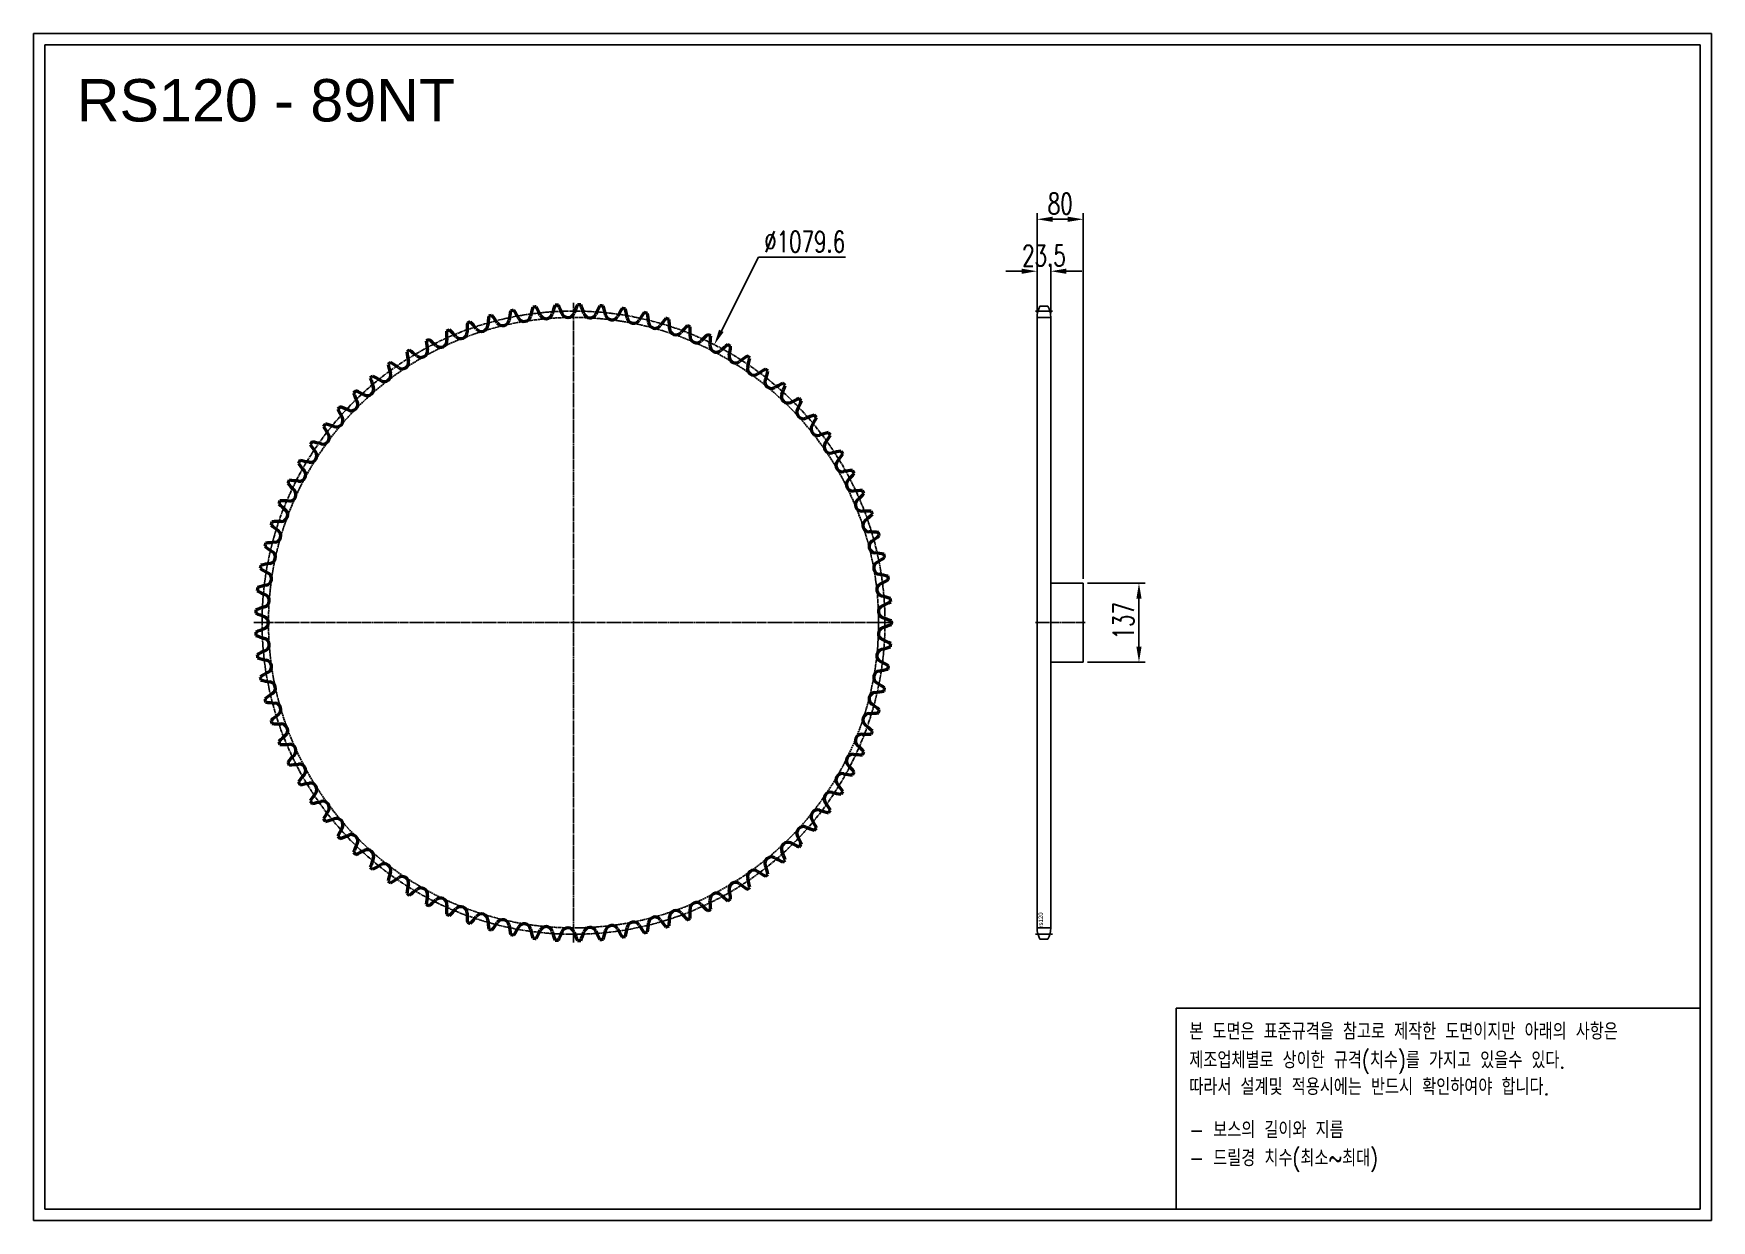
# Model space of a CAD drawing. Header units: millimetres. Extents: x -32972 to -30064, y 50864 to 52921.
import ezdxf

# ---------------------------------------------------------------- set-up
doc = ezdxf.new("R2010")
doc.units = ezdxf.units.MM
for name, pattern in [('AM_ISO02W050', [7.5, 6, -1.5]), ('AM_ISO02W050x2', [3.75, 3, -0.75]), ('AM_ISO08W050', [18, 12, -1.5, 3, -1.5]), ('AM_ISO08W050x2', [9, 6, -0.75, 1.5, -0.75])]:
    doc.linetypes.add(name, pattern=pattern)
for name, color, linetype, lineweight in [('AM_0N', 7, 'Continuous', 50), ('AM_3N', 6, 'AM_ISO02W050', 25), ('AM_7', 4, 'AM_ISO08W050', 25), ('AM_7N', 4, 'AM_ISO08W050', 25)]:
    doc.layers.add(name, color=color, linetype=linetype, lineweight=lineweight)
doc.layers.add('S-DIM', color=7, linetype='Continuous')
doc.styles.add('HAN', font='ROMANS.shx', dxfattribs={"width": 0.7, "bigfont": 'whgtxt.shx'})
doc.styles.add('HSG', font='SIMPLEX.shx', dxfattribs={"width": 0.7, "bigfont": 'HSG.shx'})
doc.styles.get("Standard").update_dxf_attribs({"font": 'arial.ttf'})
doc.dimstyles.new('APP50', dxfattribs={"dimscale": 15, "dimtxt": 2.4, "dimasz": 1.8, "dimexe": 0.7, "dimexo": 0.5, "dimgap": 0.6, "dimtad": 1, "dimtoh": 1, "dimdec": 1, "dimrnd": 0.01, "dimzin": 9, "dimdsep": 46, "dimtxsty": 'HSG', "dimcen": 0, "dimclrd": 1, "dimclre": 1, "dimclrt": 256, "dimazin": 2, "dimtp": 1, "dimtm": 1, "dimtfac": 0.5, "dimtdec": 1, "dimtofl": 0, "dimtmove": 0, "dimatfit": 3, "dimfxl": 0, "dimtvp": 1, "dimtolj": 2, "dimlwd": -1, "dimlwe": -1, "dimarcsym": 0})

# ---------------------------------------------------------------- blocks, each defined once
blk = doc.blocks.new('*D1')
at = {"layer": 'Defpoints', "color": 0, "transparency": 16777216}
for p in [(-31152.7, 51968.5), (-31152.7, 51831.5), (-31056.2, 51831.5)]:
    blk.add_point(p, dxfattribs=at)
at = {"layer": 'S-DIM', "color": 1, "transparency": 16777216}
for p, q in [((-31145.2, 51968.5), (-31045.7, 51968.5)), ((-31056.2, 51941.5), (-31056.2, 51858.5)), ((-31145.2, 51831.5), (-31045.7, 51831.5))]:
    blk.add_line(p, q, dxfattribs=at)
for points in [[(-31060.7, 51941.5), (-31051.7, 51941.5), (-31056.2, 51968.5)], [(-31060.7, 51858.5), (-31051.7, 51858.5), (-31056.2, 51831.5)]]:
    blk.add_solid(points, dxfattribs=at)
at = {"layer": 'S-DIM', "transparency": 16777216, "insert": (-31083.2, 51903.3), "char_height": 36, "attachment_point": 5, "rotation": 90, "style": 'HSG'}
blk.add_mtext('\\A2;137', dxfattribs=at)
blk = doc.blocks.new('*D2')
at = {"layer": 'Defpoints', "color": 0, "transparency": 16777216}
for p in [(-31209.2, 52508.8), (-31232.7, 52429.2), (-31209.2, 52428.7)]:
    blk.add_point(p, dxfattribs=at)
at = {"layer": 'S-DIM', "color": 1, "transparency": 16777216}
for p, q in [((-31232.7, 52436.7), (-31232.7, 52519.3)), ((-31209.2, 52436.2), (-31209.2, 52519.3)), ((-31259.7, 52508.8), (-31286.7, 52508.8)), ((-31182.2, 52508.8), (-31155.2, 52508.8))]:
    blk.add_line(p, q, dxfattribs=at)
for points in [[(-31259.7, 52513.3), (-31259.7, 52504.3), (-31232.7, 52508.8)], [(-31182.2, 52513.3), (-31182.2, 52504.3), (-31209.2, 52508.8)]]:
    blk.add_solid(points, dxfattribs=at)
at = {"layer": 'S-DIM', "transparency": 16777216, "insert": (-31220.9, 52535.8), "char_height": 36, "attachment_point": 5, "style": 'HSG'}
blk.add_mtext('\\A2;23.5', dxfattribs=at)
blk = doc.blocks.new('*D3')
at = {"layer": 'Defpoints', "color": 0, "transparency": 16777216}
for p in [(-31152.7, 52598.8), (-31232.7, 52429.2), (-31152.7, 51968.5)]:
    blk.add_point(p, dxfattribs=at)
at = {"layer": 'S-DIM', "color": 1, "transparency": 16777216}
for p, q in [((-31232.7, 52436.7), (-31232.7, 52609.3)), ((-31152.7, 51976), (-31152.7, 52609.3)), ((-31205.7, 52598.8), (-31179.7, 52598.8))]:
    blk.add_line(p, q, dxfattribs=at)
for points in [[(-31205.7, 52603.3), (-31205.7, 52594.3), (-31232.7, 52598.8)], [(-31179.7, 52603.3), (-31179.7, 52594.3), (-31152.7, 52598.8)]]:
    blk.add_solid(points, dxfattribs=at)
at = {"layer": 'S-DIM', "transparency": 16777216, "insert": (-31192.7, 52625.8), "char_height": 36, "attachment_point": 5, "style": 'HSG'}
blk.add_mtext('\\A2;80', dxfattribs=at)
blk = doc.blocks.new('notice1')
at = {"color": 4}
blk.add_lwpolyline([(-22142.12, 1735.9), (-22053.8, 1735.9), (-22053.8, 1702.07), (-22142.12, 1702.07)], close=True, dxfattribs=at)
at = {"color": 4, "style": 'HAN', "width": 0.8}
for s, p in [('본 도면은 표준규격을 참고로 제작한 도면이지만 아래의 사항은', (-22139.9, 1730.62)), ('제조업체별로 상이한 규격(치수)를 가지고 있을수 있다.', (-22139.9, 1725.78)), ('따라서 설계및 적용시에는 반드시 확인하여야 합니다.', (-22139.9, 1721.28)), ('- 보스의 길이와 지름', (-22139.9, 1714.03)), ('- 드릴경 치수(최소~최대)', (-22139.9, 1709.27))]:
    blk.add_text(s, height=2.7949, dxfattribs=at).set_placement(p)
blk = doc.blocks.new('*D5')
at = {"layer": 'Defpoints', "color": 0, "transparency": 16777216}
for p in [(-31792.2, 52381.5), (-32280.1, 51418.5)]:
    blk.add_point(p, dxfattribs=at)
at = {"layer": 'S-DIM', "color": 1, "linetype": 'ByBlock', "transparency": 16777216}
for p, q in [((-31715.4, 52533.1), (-31780, 52405.6)), ((-31564.8, 52533.1), (-31715.4, 52533.1))]:
    blk.add_line(p, q, dxfattribs=at)
at = {"layer": 'S-DIM', "color": 1, "transparency": 16777216}
blk.add_solid([(-31784, 52407.6), (-31776, 52403.6), (-31792.2, 52381.5)], dxfattribs=at)
at = {"layer": 'S-DIM', "transparency": 16777216, "insert": (-31635.6, 52560.1), "char_height": 36, "attachment_point": 5, "style": 'HSG'}
blk.add_mtext('\\A2;∅1079.6', dxfattribs=at)

msp = doc.modelspace()

# ---------------------------------------------------------------- linework, layer by layer
for p, q in [((-31232.66, 52429.18), (-31232.66, 51370.78)), ((-31227.93, 52448.18), (-31213.89, 52448.18)), ((-31209.16, 52429.18), (-31209.16, 51370.78)), ((-31209.16, 51968.54), (-31152.66, 51968.54)), ((-31152.66, 51968.54), (-31152.66, 51831.54)), ((-31152.66, 51831.54), (-31209.16, 51831.54)), ((-31227.93, 51351.78), (-31213.89, 51351.78))]:
    msp.add_line(p, q)
for points in [[(-32971.96, 52920.51), (-30064.09, 52920.51), (-30064.09, 50864.44), (-32971.96, 50864.44)], [(-32952.37, 52900.92), (-30083.67, 52900.92), (-30083.67, 50884.02), (-32952.37, 50884.02)]]:
    msp.add_lwpolyline(points, close=True)
for centre, start, end in [((-31192.16, 52429.18), 152.02179, 180), ((-31249.66, 52429.18), 0, 27.97821), ((-31192.16, 51370.78), 180, 207.97821), ((-31249.66, 51370.78), 332.02179, 0)]:
    msp.add_arc(centre, 40.5, start, end)
at = {"layer": 'AM_0N'}
for centre, radius, start, end in [((-31942.18, 52401.08), 242.75, 172.94117, 176.68539), ((-32036.16, 51899.98), 550.88, 104.86797, 105.4691), ((-32370.37, 52284.99), 242.75, 33.65169, 37.39591), ((-31907.07, 52393.2), 242.75, 168.89623, 172.64045), ((-32036.16, 51899.98), 550.88, 100.82303, 101.42416), ((-32342.38, 52307.61), 242.75, 29.60674, 33.35097), ((-32121.56, 52433.09), 11.23, 209.60674, 348.59551), ((-31872.6, 52382.87), 242.75, 164.85128, 168.59551), ((-32036.16, 51899.98), 550.88, 96.77809, 97.37922), ((-32312.86, 52328.19), 242.75, 25.5618, 29.30602), ((-32083.74, 52437.78), 11.23, 205.5618, 344.55056), ((-31838.94, 52370.13), 242.75, 160.80634, 164.55056), ((-32036.16, 51899.98), 550.88, 92.73314, 93.33427), ((-32281.96, 52346.65), 242.75, 21.51685, 25.26108), ((-32045.69, 52439.8), 11.23, 201.51685, 340.50562), ((-31806.27, 52355.04), 242.75, 156.76139, 160.50562), ((-32036.16, 51899.98), 550.88, 88.6882, 89.28933), ((-32249.85, 52362.87), 242.75, 17.47191, 21.21613), ((-32007.59, 52439.13), 11.23, 197.47191, 336.46067), ((-31774.74, 52337.69), 242.75, 152.71645, 156.46067), ((-32036.16, 51899.98), 550.88, 84.64326, 85.24439), ((-32216.66, 52376.79), 242.75, 13.42697, 17.17119), ((-31969.63, 52435.77), 11.23, 193.42697, 332.41573), ((-31744.52, 52318.16), 242.75, 148.67151, 152.41573), ((-32036.16, 51899.98), 550.88, 80.59831, 81.19944), ((-32182.58, 52388.34), 242.75, 9.38202, 13.12625), ((-31715.75, 52296.55), 242.75, 144.62656, 148.37079), ((-32036.16, 51899.98), 550.88, 76.55337, 77.1545), ((-32147.76, 52397.45), 242.75, 5.33708, 9.0813), ((-32036.16, 51899.98), 550.88, 112.95786, 113.55899), ((-32013.63, 52409.32), 242.75, 181.03106, 184.77528), ((-32421.22, 52234.13), 242.75, 41.74157, 45.4858), ((-32231.72, 52403.22), 11.23, 221.74157, 0.73034), ((-31977.76, 52406.46), 242.75, 176.98611, 180.73034), ((-32036.16, 51899.98), 550.88, 108.91292, 109.51405), ((-32396.69, 52260.46), 242.75, 37.69663, 41.44085), ((-32195.73, 52415.76), 11.23, 217.69663, 356.68539), ((-32158.95, 52425.73), 11.23, 213.65169, 352.64045), ((-31932, 52429.74), 11.23, 189.38202, 328.37079), ((-31894.89, 52421.07), 11.23, 185.33708, 324.32584), ((-31688.57, 52272.96), 242.75, 140.58162, 144.32584), ((-32036.16, 51899.98), 550.88, 72.50842, 73.10955), ((-32112.4, 52404.08), 242.75, 1.29213, 5.03636), ((-31858.48, 52409.81), 11.23, 181.29213, 320.2809), ((-31663.13, 52247.51), 242.75, 136.53668, 140.2809), ((-32036.16, 51899.98), 550.88, 68.46348, 69.06461), ((-32076.65, 52408.2), 242.75, 357.24719, 0.99141), ((-32036.16, 51899.98), 550.88, 121.04775, 121.64888), ((-32464.41, 52176.62), 242.75, 49.83146, 53.57568), ((-32300.59, 52370.69), 11.23, 229.83146, 8.82022), ((-32036.16, 51899.98), 550.88, 117.00281, 117.60394), ((-32049.62, 52409.64), 242.75, 185.076, 188.82022), ((-32443.83, 52206.14), 242.75, 45.78652, 49.53074), ((-32266.73, 52388.17), 11.23, 225.78652, 4.77528), ((-31822.96, 52396.01), 11.23, 177.24719, 316.23596), ((-31639.54, 52220.33), 242.75, 132.49173, 136.23596), ((-32036.16, 51899.98), 550.88, 64.41854, 65.01967), ((-31788.5, 52379.73), 11.23, 173.20225, 312.19101), ((-32040.7, 52409.79), 242.75, 353.20225, 356.94647), ((-31617.93, 52191.56), 242.75, 128.44679, 132.19101), ((-32036.16, 51899.98), 550.88, 60.37359, 60.97472), ((-32004.72, 52408.84), 242.75, 349.1573, 352.90153), ((-32036.16, 51899.98), 550.88, 125.09269, 125.69382), ((-32121.2, 52402.67), 242.75, 193.16589, 196.91011), ((-32482.86, 52145.72), 242.75, 53.8764, 57.62063), ((-32333.13, 52350.87), 11.23, 233.8764, 12.86517), ((-32085.53, 52407.42), 242.75, 189.12094, 192.86517), ((-31755.28, 52361.07), 11.23, 169.1573, 308.14607), ((-31598.41, 52161.33), 242.75, 124.40184, 128.14607), ((-32036.16, 51899.98), 550.88, 56.32865, 56.92978), ((-31723.46, 52340.11), 11.23, 165.11236, 304.10112), ((-31968.91, 52405.36), 242.75, 345.11236, 348.85658), ((-32036.16, 51899.98), 550.88, 129.13764, 129.73877), ((-32156.45, 52395.42), 242.75, 197.21083, 200.95506), ((-32499.08, 52113.6), 242.75, 57.92135, 61.66557), ((-32364.2, 52328.8), 11.23, 237.92135, 16.91011), ((-31581.06, 52129.8), 242.75, 120.3569, 124.10112), ((-31693.19, 52316.95), 11.23, 161.06742, 300.05618), ((-31933.43, 52399.36), 242.75, 341.06742, 344.81164), ((-32036.16, 51899.98), 550.88, 52.2837, 52.88483), ((-31565.98, 52097.13), 242.75, 116.31196, 120.05618), ((-32036.16, 51899.98), 550.88, 48.23876, 48.83989), ((-32036.16, 51899.98), 550.88, 133.18258, 133.78371), ((-32191.1, 52385.7), 242.75, 201.25578, 205), ((-32513, 52080.41), 242.75, 61.96629, 65.71052), ((-32393.63, 52304.59), 11.23, 241.96629, 20.95506), ((-31664.63, 52291.72), 11.23, 157.02247, 296.01124), ((-31898.46, 52390.87), 242.75, 337.02247, 340.7667), ((-31553.25, 52063.47), 242.75, 112.26701, 116.01124), ((-31864.17, 52379.93), 242.75, 332.97753, 336.72175), ((-32036.16, 51899.98), 550.88, 44.19382, 44.79495), ((-32447.01, 52250.26), 11.23, 250.05618, 29.04494), ((-32036.16, 51899.98), 550.88, 137.22752, 137.82866), ((-32224.98, 52373.56), 242.75, 205.30072, 209.04494), ((-32524.54, 52046.32), 242.75, 66.01124, 69.75546), ((-32421.28, 52278.37), 11.23, 246.01124, 25), ((-31637.92, 52264.54), 11.23, 152.97753, 291.96629), ((-31542.92, 52029), 242.75, 108.22207, 111.96629), ((-31830.75, 52366.6), 242.75, 328.93258, 332.67681), ((-32036.16, 51899.98), 550.88, 40.14887, 40.75), ((-32470.7, 52220.4), 11.23, 254.10112, 33.08989), ((-32036.16, 51899.98), 550.88, 141.27247, 141.8736), ((-32257.91, 52359.06), 242.75, 209.34566, 213.08989), ((-32533.64, 52011.51), 242.75, 70.05618, 73.8004), ((-31613.2, 52235.54), 11.23, 148.93258, 287.92135), ((-31535.05, 51993.88), 242.75, 104.17712, 107.92135), ((-32036.16, 51899.98), 550.88, 36.10393, 36.70506), ((-32036.16, 51899.98), 550.88, 145.31741, 145.91854), ((-32289.74, 52342.28), 242.75, 213.39061, 217.13483), ((-32540.27, 51976.14), 242.75, 74.10112, 77.84535), ((-31590.58, 52204.87), 11.23, 144.88764, 283.8764), ((-31798.34, 52350.95), 242.75, 324.88764, 328.63186), ((-31529.67, 51958.3), 242.75, 100.13218, 103.8764), ((-32036.16, 51899.98), 550.88, 32.05899, 32.66012), ((-32036.16, 51899.98), 550.88, 149.36236, 149.96349), ((-32320.31, 52323.29), 242.75, 217.43555, 221.17978), ((-32544.39, 51940.39), 242.75, 78.14607, 81.89029), ((-32492.22, 52188.95), 11.23, 258.14607, 37.13483), ((-31570.19, 52172.68), 11.23, 140.8427, 279.83146), ((-31767.12, 52333.05), 242.75, 320.8427, 324.58692), ((-32036.16, 51899.98), 550.88, 153.4073, 154.00843), ((-32349.46, 52302.19), 242.75, 221.4805, 225.22472), ((-32545.97, 51904.44), 242.75, 82.19101, 85.93524), ((-32511.46, 52156.06), 11.23, 262.19101, 41.17978), ((-31526.82, 51922.43), 242.75, 96.08724, 99.83146), ((-31552.11, 52139.13), 11.23, 136.79775, 275.78652), ((-31737.25, 52313), 242.75, 316.79775, 320.54198), ((-32036.16, 51899.98), 550.88, 28.01404, 28.61517), ((-32036.16, 51899.98), 550.88, 157.45224, 158.05337), ((-32545.02, 51868.47), 242.75, 86.23596, 89.98018), ((-32528.34, 52121.9), 11.23, 266.23596, 45.22472), ((-31526.5, 51886.45), 242.75, 92.04229, 95.78652), ((-31536.45, 52104.39), 11.23, 132.75281, 271.74157), ((-31708.86, 52290.88), 242.75, 312.75281, 316.49703), ((-32036.16, 51899.98), 550.88, 23.9691, 24.57023), ((-32377.05, 52279.09), 242.75, 225.52544, 229.26966), ((-32542.77, 52086.63), 11.23, 270.2809, 49.26966), ((-31528.73, 51850.53), 242.75, 87.99735, 91.74157), ((-31682.1, 52266.82), 242.75, 308.70787, 312.45209), ((-32036.16, 51899.98), 550.88, 19.92415, 20.52528), ((-32036.16, 51899.98), 550.88, 161.49719, 162.09832), ((-32402.94, 52254.1), 242.75, 229.57038, 233.31461), ((-32541.53, 51832.65), 242.75, 90.2809, 94.02512), ((-32554.68, 52050.43), 11.23, 274.32584, 53.31461), ((-31523.27, 52068.63), 11.23, 128.70787, 267.69663), ((-31533.48, 51814.86), 242.75, 83.95241, 87.69663), ((-32036.16, 51899.98), 550.88, 15.87921, 16.48034), ((-32036.16, 51899.98), 550.88, 165.54213, 166.14326), ((-32427.01, 52227.34), 242.75, 233.61533, 237.35955), ((-32535.52, 51797.17), 242.75, 94.32584, 98.07007), ((-32564, 52013.48), 11.23, 278.37079, 57.35955), ((-31512.65, 52032.03), 11.23, 124.66292, 263.65169), ((-31657.1, 52240.93), 242.75, 304.66292, 308.40715), ((-32036.16, 51899.98), 550.88, 169.58708, 170.18821), ((-32449.13, 52198.96), 242.75, 237.66027, 241.40449), ((-32527.02, 51762.2), 242.75, 98.37079, 102.11501), ((-31504.64, 51994.78), 11.23, 120.61798, 259.60674), ((-31540.74, 51779.61), 242.75, 79.90746, 83.65169), ((-31634, 52213.35), 242.75, 300.61798, 304.3622), ((-32036.16, 51899.98), 550.88, 11.83427, 12.4354), ((-32516.08, 51727.92), 242.75, 102.41573, 106.15995), ((-32570.69, 51975.96), 11.23, 282.41573, 61.40449), ((-31499.28, 51957.05), 11.23, 116.57303, 255.5618), ((-31550.46, 51744.97), 242.75, 75.86252, 79.60674), ((-31612.9, 52184.2), 242.75, 296.57303, 300.31726), ((-32036.16, 51899.98), 550.88, 7.78932, 8.39045), ((-32036.16, 51899.98), 550.88, 173.63202, 174.23315), ((-32469.19, 52169.08), 242.75, 241.70521, 245.44944), ((-32574.72, 51938.06), 11.23, 286.46067, 65.44944), ((-31562.61, 51711.09), 242.75, 71.81757, 75.5618), ((-31593.9, 52153.63), 242.75, 292.52809, 296.27231), ((-32036.16, 51899.98), 550.88, 3.74438, 4.34551), ((-32036.16, 51899.98), 550.88, 177.67696, 178.27809), ((-32487.09, 52137.87), 242.75, 245.75016, 249.49438), ((-32502.75, 51694.5), 242.75, 106.46067, 110.2049), ((-32576.06, 51899.98), 11.23, 290.50562, 69.49438), ((-31496.59, 51919.03), 11.23, 112.52809, 251.51685), ((-31577.11, 51678.16), 242.75, 67.77263, 71.51685), ((-32487.09, 51662.1), 242.75, 110.50562, 114.24984), ((-32036.16, 51899.98), 550.88, 181.72191, 182.32304), ((-32502.75, 52105.47), 242.75, 249.7951, 253.53933), ((-31496.59, 51880.93), 11.23, 108.48315, 247.47191), ((-31577.11, 52121.8), 242.75, 288.48315, 292.22737), ((-32036.16, 51899.98), 550.88, 359.69943, 0.30057), ((-32469.19, 51630.88), 242.75, 114.55056, 118.29479), ((-32574.72, 51861.9), 11.23, 294.55056, 73.53933), ((-31499.28, 51842.91), 11.23, 104.4382, 243.42697), ((-31562.61, 52088.87), 242.75, 284.4382, 288.18243), ((-31593.9, 51646.33), 242.75, 63.72769, 67.47191), ((-32036.16, 51899.98), 550.88, 355.65449, 356.25562), ((-32036.16, 51899.98), 550.88, 185.76685, 186.36798), ((-32516.08, 52072.04), 242.75, 253.84005, 257.58427), ((-32570.69, 51824), 11.23, 298.59551, 77.58427), ((-31550.46, 52055), 242.75, 280.39326, 284.13748), ((-31612.9, 51615.77), 242.75, 59.68274, 63.42697), ((-32036.16, 51899.98), 550.88, 351.60955, 352.21068), ((-32449.13, 51601), 242.75, 118.59551, 122.33973), ((-32036.16, 51899.98), 550.88, 189.81179, 190.41292), ((-32527.02, 52037.76), 242.75, 257.88499, 261.62921), ((-32564, 51786.49), 11.23, 302.64045, 81.62921), ((-31504.64, 51805.19), 11.23, 100.39326, 239.38202), ((-31634, 51586.62), 242.75, 55.6378, 59.38202), ((-32427.01, 51572.62), 242.75, 122.64045, 126.38467), ((-32036.16, 51899.98), 550.88, 193.85674, 194.45787), ((-32535.52, 52002.79), 242.75, 261.92993, 265.67416), ((-32554.68, 51749.54), 11.23, 306.68539, 85.67416), ((-31512.65, 51767.93), 11.23, 96.34831, 235.33708), ((-31540.74, 52020.35), 242.75, 276.34831, 280.09254), ((-32036.16, 51899.98), 550.88, 347.5646, 348.16573), ((-32402.94, 51545.86), 242.75, 126.68539, 130.42962), ((-31523.27, 51731.33), 11.23, 92.30337, 231.29213), ((-31533.48, 51985.1), 242.75, 272.30337, 276.04759), ((-31657.1, 51559.03), 242.75, 51.59285, 55.33708), ((-32036.16, 51899.98), 550.88, 343.51966, 344.12079), ((-32036.16, 51899.98), 550.88, 197.90168, 198.50281), ((-32541.53, 51967.31), 242.75, 265.97488, 269.7191), ((-32377.05, 51520.87), 242.75, 130.73034, 134.47456), ((-32542.77, 51713.34), 11.23, 310.73034, 89.7191), ((-31536.45, 51695.57), 11.23, 88.25843, 227.24719), ((-31528.73, 51949.43), 242.75, 268.25843, 272.00265), ((-31682.1, 51533.14), 242.75, 47.54791, 51.29213), ((-32036.16, 51899.98), 550.88, 339.47472, 340.07585), ((-32036.16, 51899.98), 550.88, 201.94663, 202.54776), ((-32545.02, 51931.49), 242.75, 270.01982, 273.76404), ((-32528.34, 51678.06), 11.23, 314.77528, 93.76404), ((-31708.86, 51509.08), 242.75, 43.50297, 47.24719), ((-32036.16, 51899.98), 550.88, 335.42977, 336.0309), ((-32349.46, 51497.77), 242.75, 134.77528, 138.5195), ((-32036.16, 51899.98), 550.88, 205.99157, 206.5927), ((-32545.97, 51895.52), 242.75, 274.06476, 277.80899), ((-32511.46, 51643.9), 11.23, 318.82022, 97.80899), ((-31552.11, 51660.83), 11.23, 84.21348, 223.20225), ((-31737.25, 51486.97), 242.75, 39.45802, 43.20225), ((-31526.5, 51913.52), 242.75, 264.21348, 267.95771), ((-32320.31, 51476.67), 242.75, 138.82022, 142.56445), ((-32036.16, 51899.98), 550.88, 210.03651, 210.63764), ((-32544.39, 51859.57), 242.75, 278.10971, 281.85393), ((-32492.22, 51611.01), 11.23, 322.86517, 101.85393), ((-31570.19, 51627.28), 11.23, 80.16854, 219.1573), ((-31767.12, 51466.91), 242.75, 35.41308, 39.1573), ((-31526.82, 51877.53), 242.75, 260.16854, 263.91276), ((-32036.16, 51899.98), 550.88, 331.38483, 331.98596), ((-32289.74, 51457.68), 242.75, 142.86517, 146.60939), ((-32036.16, 51899.98), 550.88, 214.08146, 214.68259), ((-32540.27, 51823.82), 242.75, 282.15465, 285.89888), ((-32470.7, 51579.56), 11.23, 326.91011, 105.89888), ((-31590.58, 51595.09), 11.23, 76.1236, 215.11236), ((-31798.34, 51449.01), 242.75, 31.36814, 35.11236), ((-31529.67, 51841.66), 242.75, 256.1236, 259.86782), ((-32036.16, 51899.98), 550.88, 327.33988, 327.94101), ((-32257.91, 51440.9), 242.75, 146.91011, 150.65434), ((-32036.16, 51899.98), 550.88, 218.1264, 218.72753), ((-32533.64, 51788.45), 242.75, 286.1996, 289.94382), ((-32447.01, 51549.71), 11.23, 330.95506, 109.94382), ((-31613.2, 51564.42), 11.23, 72.07865, 211.06742), ((-31830.75, 51433.36), 242.75, 27.32319, 31.06742), ((-31535.05, 51806.08), 242.75, 252.07865, 255.82288), ((-32036.16, 51899.98), 550.88, 323.29494, 323.89607), ((-32224.98, 51426.4), 242.75, 150.95506, 154.69928), ((-32036.16, 51899.98), 550.88, 222.17134, 222.77248), ((-32524.54, 51753.64), 242.75, 290.24454, 293.98876), ((-32421.28, 51521.6), 11.23, 335, 113.98876), ((-31637.92, 51535.42), 11.23, 68.03371, 207.02247), ((-31864.17, 51420.03), 242.75, 23.27825, 27.02247), ((-31542.92, 51770.96), 242.75, 248.03371, 251.77793), ((-32036.16, 51899.98), 550.88, 319.25, 319.85113), ((-32191.1, 51414.26), 242.75, 155, 158.74422), ((-32036.16, 51899.98), 550.88, 226.21629, 226.81742), ((-32513, 51719.55), 242.75, 294.28948, 298.03371), ((-32393.63, 51495.37), 11.23, 339.04494, 118.03371), ((-31664.63, 51508.24), 11.23, 63.98876, 202.97753), ((-31898.46, 51409.1), 242.75, 19.2333, 22.97753), ((-31553.25, 51736.49), 242.75, 243.98876, 247.73299), ((-32036.16, 51899.98), 550.88, 315.20505, 315.80618), ((-32156.45, 51404.54), 242.75, 159.04494, 162.78917), ((-32036.16, 51899.98), 550.88, 230.26123, 230.86236), ((-32499.08, 51686.37), 242.75, 298.33443, 302.07865), ((-32364.2, 51471.17), 11.23, 343.08989, 122.07865), ((-31723.46, 51459.86), 11.23, 55.89888, 194.88764), ((-31693.19, 51483.01), 11.23, 59.94382, 198.93258), ((-31933.43, 51400.6), 242.75, 15.18836, 18.93258), ((-31565.98, 51702.84), 242.75, 239.94382, 243.68804), ((-32036.16, 51899.98), 550.88, 311.16011, 311.76124), ((-32121.2, 51397.29), 242.75, 163.08989, 166.83411), ((-32036.16, 51899.98), 550.88, 234.30618, 234.90731), ((-32482.86, 51654.24), 242.75, 302.37937, 306.1236), ((-32333.13, 51449.09), 11.23, 347.13483, 126.1236), ((-32085.53, 51392.54), 242.75, 167.13483, 170.87906), ((-32300.59, 51429.27), 11.23, 351.17978, 130.16854), ((-31755.28, 51438.89), 11.23, 51.85393, 190.8427), ((-31598.41, 51638.63), 242.75, 231.85393, 235.59816), ((-32036.16, 51899.98), 550.88, 303.07022, 303.67135), ((-31968.91, 51394.6), 242.75, 11.14342, 14.88764), ((-31581.06, 51670.16), 242.75, 235.89888, 239.6431), ((-32036.16, 51899.98), 550.88, 307.11517, 307.7163), ((-32036.16, 51899.98), 550.88, 238.35112, 238.95225), ((-32464.41, 51623.35), 242.75, 306.42432, 310.16854), ((-32049.62, 51390.32), 242.75, 171.17978, 174.924), ((-32036.16, 51899.98), 550.88, 242.39606, 242.99719), ((-32443.83, 51593.83), 242.75, 310.46926, 314.21348), ((-32266.73, 51411.79), 11.23, 355.22472, 134.21348), ((-31822.96, 51403.96), 11.23, 43.76404, 182.75281), ((-31639.54, 51579.63), 242.75, 223.76404, 227.50827), ((-31788.5, 51420.23), 11.23, 47.80899, 186.79775), ((-32040.7, 51390.17), 242.75, 3.05353, 6.79775), ((-31617.93, 51608.4), 242.75, 227.80899, 231.55321), ((-32036.16, 51899.98), 550.88, 299.02528, 299.62641), ((-32004.72, 51391.12), 242.75, 7.09847, 10.8427), ((-32013.63, 51390.65), 242.75, 175.22472, 178.96894), ((-32036.16, 51899.98), 550.88, 246.44101, 247.04214), ((-32421.22, 51565.83), 242.75, 314.5142, 318.25843), ((-32231.72, 51396.74), 11.23, 359.26966, 138.25843), ((-31977.76, 51393.5), 242.75, 179.26966, 183.01389), ((-32396.69, 51539.5), 242.75, 318.55915, 322.30337), ((-32195.73, 51384.2), 11.23, 3.31461, 142.30337), ((-31942.18, 51398.88), 242.75, 183.31461, 187.05883), ((-32158.95, 51374.23), 11.23, 7.35955, 146.34831), ((-31894.89, 51378.89), 11.23, 35.67416, 174.66292), ((-31688.57, 51527), 242.75, 215.67416, 219.41838), ((-32112.4, 51395.88), 242.75, 354.96364, 358.70787), ((-31858.48, 51390.15), 11.23, 39.7191, 178.70787), ((-31663.13, 51552.45), 242.75, 219.7191, 223.46332), ((-32036.16, 51899.98), 550.88, 290.93539, 291.53652), ((-32076.65, 51391.76), 242.75, 359.00859, 2.75281), ((-32036.16, 51899.98), 550.88, 294.98033, 295.58146), ((-32036.16, 51899.98), 550.88, 250.48595, 251.08708), ((-32036.16, 51899.98), 550.88, 254.5309, 255.13203), ((-32370.37, 51514.97), 242.75, 322.60409, 326.34831), ((-31907.07, 51406.76), 242.75, 187.35955, 191.10377), ((-32036.16, 51899.98), 550.88, 258.57584, 259.17697), ((-32342.38, 51492.35), 242.75, 326.64903, 330.39326), ((-32121.56, 51366.88), 11.23, 11.40449, 150.39326), ((-31872.6, 51417.1), 242.75, 191.40449, 195.14872), ((-32036.16, 51899.98), 550.88, 262.62078, 263.22191), ((-32312.86, 51471.77), 242.75, 330.69398, 334.4382), ((-32083.74, 51362.18), 11.23, 15.44944, 154.4382), ((-31838.94, 51429.84), 242.75, 195.44944, 199.19366), ((-32281.96, 51453.32), 242.75, 334.73892, 338.48315), ((-32045.69, 51360.16), 11.23, 19.49438, 158.48315), ((-31806.27, 51444.92), 242.75, 199.49438, 203.23861), ((-32249.85, 51437.09), 242.75, 338.78387, 342.52809), ((-32007.59, 51360.84), 11.23, 23.53933, 162.52809), ((-31774.74, 51462.27), 242.75, 203.53933, 207.28355), ((-32216.66, 51423.17), 242.75, 342.82881, 346.57303), ((-31969.63, 51364.19), 11.23, 27.58427, 166.57303), ((-31744.52, 51481.8), 242.75, 207.58427, 211.32849), ((-32036.16, 51899.98), 550.88, 278.80056, 279.40169), ((-32182.58, 51411.62), 242.75, 346.87375, 350.61798), ((-31932, 51370.22), 11.23, 31.62921, 170.61798), ((-31715.75, 51503.41), 242.75, 211.62921, 215.37344), ((-32036.16, 51899.98), 550.88, 282.8455, 283.44663), ((-32147.76, 51402.51), 242.75, 350.9187, 354.66292), ((-32036.16, 51899.98), 550.88, 286.89045, 287.49158), ((-32036.16, 51899.98), 550.88, 266.66573, 267.26686), ((-32036.16, 51899.98), 550.88, 270.71067, 271.3118), ((-32036.16, 51899.98), 550.88, 274.75561, 275.35674)]:
    msp.add_arc(centre, radius, start, end, dxfattribs=at)
at = {"layer": 'AM_3N', "linetype": 'AM_ISO02W050x2'}
for p, q in [((-31232.66, 52428.66), (-31209.16, 52428.66)), ((-31232.66, 51371.31), (-31209.16, 51371.31))]:
    msp.add_line(p, q, dxfattribs=at)
msp.add_circle((-32036.16, 51899.98), 528.68, dxfattribs=at)
at = {"layer": 'AM_7', "linetype": 'AM_ISO08W050x2'}
for p, q in [((-31235.66, 52439.77), (-31206.16, 52439.77)), ((-31235.66, 51900.04), (-31149.23, 51900.04)), ((-31235.66, 51360.19), (-31206.16, 51360.19))]:
    msp.add_line(p, q, dxfattribs=at)
msp.add_circle((-32036.16, 51899.98), 539.79, dxfattribs=at)
at = {"layer": 'AM_7N', "linetype": 'AM_ISO08W050x2'}
for p, q in [((-32036.16, 51346.1), (-32036.16, 52453.87)), ((-32590.04, 51899.98), (-31482.27, 51899.98))]:
    msp.add_line(p, q, dxfattribs=at)

# ---------------------------------------------------------------- block references
at = {"xscale": 10.2816190641073, "yscale": 10.2816190641073, "zscale": 10.2816190641073}
msp.add_blockref('notice1', (196665.07, 33384.01), dxfattribs=at)

# ---------------------------------------------------------------- texts
msp.add_text('RS120 - 89NT', height=73.431).set_placement((-32897.07, 52768.25))
msp.add_text('rs120', height=7.5, rotation=90).set_placement((-31222.81, 51371.88))

# ---------------------------------------------------------------- dimensions: what is measured, and where the dimension line sits
at = {"layer": 'S-DIM'}
dim = msp.add_linear_dim(base=(-31152.66, 52598.75), p1=(-31232.66, 52429.18), p2=(-31152.66, 51968.54), dimstyle='APP50', dxfattribs=at)
dim.commit()
dim.dimension.update_dxf_attribs({"geometry": '*D3', "text_midpoint": (-31192.66, 52625.75)})
dim = msp.add_diameter_dim_2p(p1=(-32280.1, 51418.46), p2=(-31792.22, 52381.51), dimstyle='APP50', override={"dimarcsym": 1}, dxfattribs=at)
dim.commit()
dim.dimension.update_dxf_attribs({"geometry": '*D5', "text_midpoint": (-31635.62, 52533.1), "dimtype": 131})
dim = msp.add_linear_dim(base=(-31209.16, 52508.75), p1=(-31232.66, 52429.18), p2=(-31209.16, 52428.66), dimstyle='APP50', dxfattribs=at)
dim.commit()
dim.dimension.update_dxf_attribs({"geometry": '*D2', "text_midpoint": (-31220.91, 52508.75), "dimtype": 128})
dim = msp.add_linear_dim(base=(-31056.18, 51831.54), p1=(-31152.66, 51968.54), p2=(-31152.66, 51831.54), angle=90, dimstyle='APP50', dxfattribs=at)
dim.commit()
dim.dimension.update_dxf_attribs({"geometry": '*D1', "text_midpoint": (-31056.18, 51903.26), "dimtype": 128})

doc.saveas('drawing.dxf')
